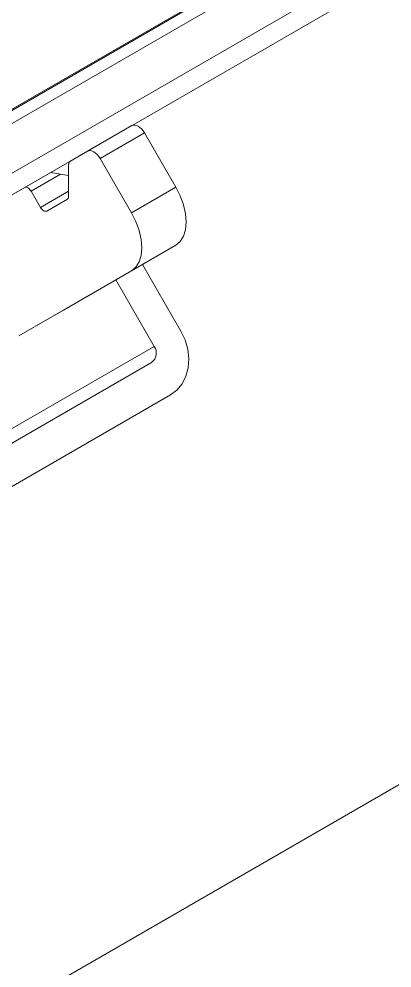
# Model space of a CAD drawing. Extents: x -976302 to -776254, y 5665 to 231437.
# Drawn here: x -788241 to -787942, y 79245 to 80006 of the extents above; entities that cross this region are included whole.
import ezdxf

# ---------------------------------------------------------------- set-up
doc = ezdxf.new("R2010")
doc.units = 0
doc.header["$LTSCALE"] = 1000
doc.header["$MEASUREMENT"] = 0

msp = doc.modelspace()

# ---------------------------------------------------------------- linework, layer by layer
at = {"linetype": 'Continuous', "lineweight": 15}
for p, q in [((-788503.07, 79065.33), (-786105.04, 80449.69)), ((-788503.07, 79065.33), (-786105.04, 80449.69)), ((-788351.14, 79873.83), (-787374.89, 80437.59)), ((-788351.14, 79873.83), (-787374.89, 80437.59)), ((-788351.03, 79872.95), (-787374.78, 80436.71)), ((-788351.03, 79872.95), (-787374.78, 80436.71)), ((-788349.79, 79863.28), (-787373.54, 80427.04)), ((-788349.79, 79863.28), (-787373.54, 80427.04)), ((-788332.52, 79833.37), (-787356.27, 80397.13)), ((-788332.52, 79833.37), (-787356.27, 80397.13)), ((-788314.3, 79826.45), (-787341.6, 80388.17)), ((-788150.48, 79921.03), (-787376.32, 80368.09)), ((-788150.48, 79921.03), (-787376.32, 80368.09)), ((-788150.67, 79920.93), (-788186.26, 79900.39)), ((-788150.67, 79920.93), (-788186.26, 79900.39)), ((-788140.61, 79915.12), (-788176.19, 79894.58)), ((-788140.61, 79915.12), (-788176.19, 79894.58)), ((-788140.61, 79915.12), (-788115.45, 79871.54)), ((-788140.61, 79915.12), (-788115.45, 79871.54)), ((-788200.31, 79892.27), (-788186.26, 79900.39)), ((-788200.31, 79892.27), (-788186.26, 79900.39)), ((-788176.19, 79894.58), (-788151.03, 79851)), ((-788176.19, 79894.58), (-788151.03, 79851)), ((-788201.35, 79864.32), (-788201.35, 79889.97)), ((-788201.35, 79864.32), (-788201.35, 79889.97)), ((-788215.6, 79883.44), (-788236.58, 79871.33)), ((-788215.6, 79883.44), (-788236.58, 79871.33)), ((-788207.86, 79882.1), (-788231.55, 79868.42)), ((-788215.61, 79883.44), (-788201.35, 79880.98)), ((-788215.61, 79883.44), (-788201.35, 79880.98)), ((-788269.29, 79852.44), (-788236.58, 79871.33)), ((-788269.29, 79852.44), (-788236.58, 79871.33)), ((-788115.45, 79871.54), (-788151.03, 79851)), ((-788115.45, 79871.54), (-788151.03, 79851)), ((-788231.55, 79868.42), (-788224, 79855.35)), ((-788231.55, 79868.42), (-788224, 79855.35)), ((-788201.35, 79868.42), (-788224, 79855.35)), ((-788218.97, 79852.44), (-788202.4, 79862.01)), ((-788218.97, 79852.44), (-788202.4, 79862.01)), ((-788115.45, 79825.05), (-788205.61, 79772.99)), ((-788115.45, 79825.05), (-788205.61, 79772.99)), ((-788115.45, 79825.05), (-788151.03, 79804.51)), ((-788115.45, 79825.05), (-788151.03, 79804.51)), ((-788151.03, 79804.51), (-788241.19, 79752.44)), ((-788151.03, 79804.51), (-788241.19, 79752.44)), ((-788111.39, 79756.2), (-788142.22, 79809.59)), ((-788111.39, 79756.2), (-788142.22, 79809.59)), ((-788163.57, 79797.26), (-788132.74, 79743.87)), ((-788163.57, 79797.26), (-788132.74, 79743.87)), ((-788205.61, 79772.99), (-788241.19, 79752.44)), ((-788205.61, 79772.99), (-788241.19, 79752.44)), ((-788132.74, 79743.87), (-788282.18, 79657.57)), ((-788134.82, 79731.05), (-788270.04, 79652.99)), ((-788134.82, 79731.05), (-788270.04, 79652.99)), ((-788119.73, 79704.9), (-788324.75, 79586.5)), ((-788119.73, 79704.9), (-788324.75, 79586.5)), ((-788254.94, 79626.84), (-788119.73, 79704.9)), ((-788254.94, 79626.84), (-788119.73, 79704.9))]:
    msp.add_line(p, q, dxfattribs=at)
at = {"linetype": 'Continuous', "lineweight": 15, "flags": 128}
for points in [[(-788150.67, 79920.93), (-788149.59, 79921.33), (-788148.36, 79921.38), (-788147.03, 79921.08), (-788145.64, 79920.43), (-788144.25, 79919.47), (-788142.92, 79918.23), (-788141.69, 79916.76), (-788140.61, 79915.12)], [(-788150.67, 79920.93), (-788149.59, 79921.33), (-788148.36, 79921.38), (-788147.03, 79921.08), (-788145.64, 79920.43), (-788144.25, 79919.47), (-788142.92, 79918.23), (-788141.69, 79916.76), (-788140.61, 79915.12)], [(-788186.26, 79900.39), (-788185.18, 79900.79), (-788183.95, 79900.84), (-788182.61, 79900.53), (-788181.22, 79899.89), (-788179.84, 79898.93), (-788178.5, 79897.69), (-788177.27, 79896.22), (-788176.19, 79894.58)], [(-788186.26, 79900.39), (-788185.18, 79900.79), (-788183.95, 79900.84), (-788182.61, 79900.53), (-788181.22, 79899.89), (-788179.84, 79898.93), (-788178.5, 79897.69), (-788177.27, 79896.22), (-788176.19, 79894.58)], [(-788236.58, 79871.33), (-788236.04, 79871.53), (-788235.42, 79871.55), (-788234.76, 79871.4), (-788234.06, 79871.08), (-788233.37, 79870.6), (-788232.7, 79869.98), (-788232.09, 79869.25), (-788231.55, 79868.42)], [(-788236.58, 79871.33), (-788236.04, 79871.53), (-788235.42, 79871.55), (-788234.76, 79871.4), (-788234.06, 79871.08), (-788233.37, 79870.6), (-788232.7, 79869.98), (-788232.09, 79869.25), (-788231.55, 79868.42)], [(-788115.45, 79871.54), (-788111.91, 79864.51), (-788109.28, 79857.31), (-788107.66, 79850.21), (-788107.11, 79843.48), (-788107.66, 79837.39), (-788109.28, 79832.15), (-788111.91, 79827.99), (-788115.45, 79825.05)], [(-788115.45, 79871.54), (-788111.91, 79864.51), (-788109.28, 79857.31), (-788107.66, 79850.21), (-788107.11, 79843.48), (-788107.66, 79837.39), (-788109.28, 79832.15), (-788111.91, 79827.99), (-788115.45, 79825.05)], [(-788224, 79855.35), (-788223.46, 79854.53), (-788222.84, 79853.79), (-788222.18, 79853.17), (-788221.48, 79852.69), (-788220.79, 79852.37), (-788220.12, 79852.22), (-788219.51, 79852.24), (-788218.97, 79852.44)], [(-788224, 79855.35), (-788223.46, 79854.53), (-788222.84, 79853.79), (-788222.18, 79853.17), (-788221.48, 79852.69), (-788220.79, 79852.37), (-788220.12, 79852.22), (-788219.51, 79852.24), (-788218.97, 79852.44)], [(-788151.03, 79851), (-788147.49, 79843.97), (-788144.86, 79836.77), (-788143.24, 79829.67), (-788142.69, 79822.94), (-788143.24, 79816.84), (-788144.86, 79811.61), (-788147.49, 79807.45), (-788151.03, 79804.51)], [(-788151.03, 79851), (-788147.49, 79843.97), (-788144.86, 79836.77), (-788143.24, 79829.67), (-788142.69, 79822.94), (-788143.24, 79816.84), (-788144.86, 79811.61), (-788147.49, 79807.45), (-788151.03, 79804.51)], [(-788111.39, 79756.2), (-788108.01, 79749.08), (-788105.85, 79741.6), (-788105, 79734.06), (-788105.49, 79726.73), (-788107.3, 79719.9), (-788110.37, 79713.84), (-788114.56, 79708.77), (-788119.73, 79704.9)], [(-788111.39, 79756.2), (-788108.01, 79749.08), (-788105.85, 79741.6), (-788105, 79734.06), (-788105.49, 79726.73), (-788107.3, 79719.9), (-788110.37, 79713.84), (-788114.56, 79708.77), (-788119.73, 79704.9)]]:
    msp.add_lwpolyline(points, dxfattribs=at)
at = {"linetype": 'Continuous', "lineweight": 15}
for centre, radius, start, end in [((-788198.83, 79890.22), 2.53, 125.69804, 185.62038), ((-788198.83, 79890.22), 2.53, 125.69804, 185.62038), ((-788203.87, 79864.07), 2.53, 305.69804, 5.62038), ((-788203.87, 79864.07), 2.53, 305.69804, 5.62038), ((-788140.33, 79738.52), 9.28, 306.35124, 35.18509), ((-788140.33, 79738.52), 9.28, 306.35124, 35.18509)]:
    msp.add_arc(centre, radius, start, end, dxfattribs=at)

doc.saveas('drawing.dxf')
